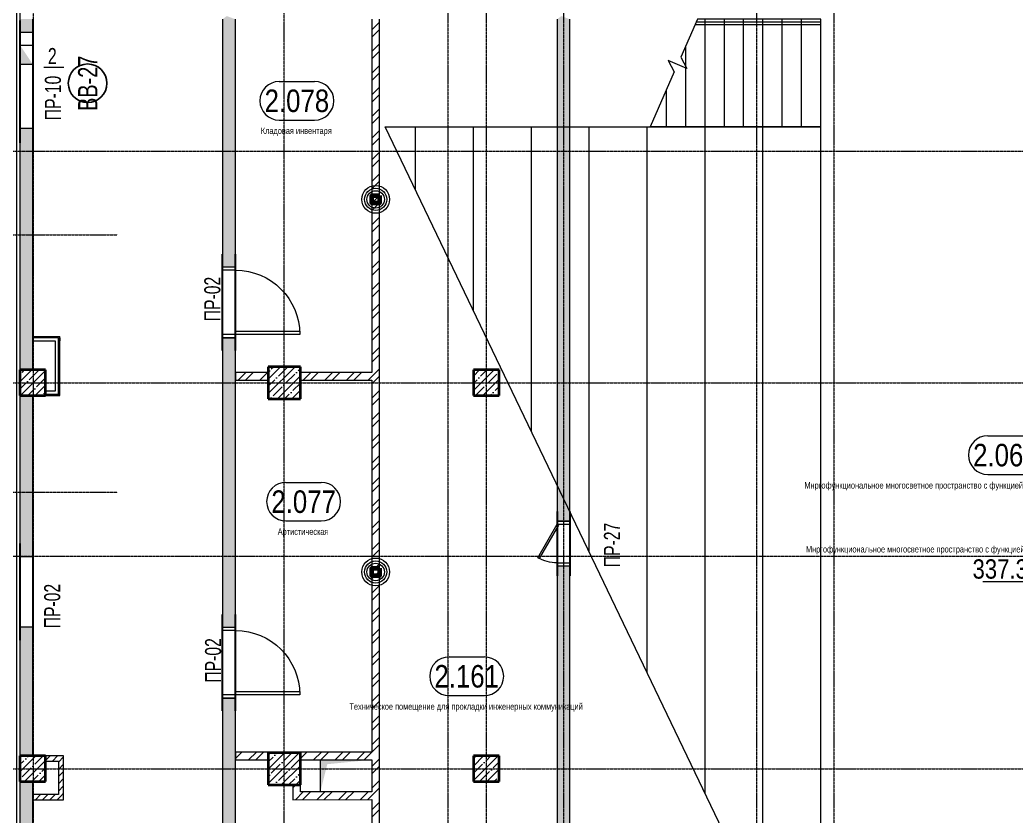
# Model space of a CAD drawing. Header units: millimetres. Extents: x -231292 to 573618, y -153144 to 564035.
# Drawn here: x 54733 to 70218, y 91395 to 103770 of the extents above; entities that cross this region are included whole.
import ezdxf
from ezdxf.enums import TextEntityAlignment as Align

# ---------------------------------------------------------------- set-up
doc = ezdxf.new("R2010")
doc.units = ezdxf.units.MM
doc.linetypes.add('CENTER2', pattern=[28.575, 19.05, -3.175, 3.175, -3.175])
doc.linetypes.add('HIDDEN2', pattern=[4.7625, 3.175, -1.5875])
doc.layers.get('0').update_dxf_attribs({"color": 250})
doc.layers.get('Defpoints').update_dxf_attribs({"color": 250})
for name, color, linetype, lineweight in [('A-AREA', 250, 'Continuous', 15), ('A-Wall-Open', 250, 'Continuous', 5), ('АР_Area', 250, 'Continuous', 5), ('АР_Витраж марка', 250, 'Continuous', 9), ('АР_Двери', 250, 'Continuous', 9), ('АР_Колонны', 250, 'Continuous', 35), ('АР_Отв. марка', 250, 'Continuous', 9), ('АР_площадь пом', 250, 'Continuous', 5), ('АР_Стены ГКЛ', 250, 'Continuous', 15), ('АР_Стены ЖБ', 250, 'Continuous', 35), ('АР_Стены кирпич', 250, 'Continuous', 20), ('АР_Стены ПЕНОблок', 250, 'Continuous', 20), ('АР_Ф_ЛК', 250, 'Continuous', 5), ('АР_Штриховка', 250, 'Continuous', 0), ('Двери кабины', 250, 'Continuous', 0), ('КМ_Фахверки', 250, 'Continuous', 80), ('ЛК_Открытая', 250, 'Continuous', 5), ('ОВ_Шахты', 250, 'Continuous', 5), ('РД_Оси_100', 250, 'Continuous', 0), ('СС_Отверстия', 250, 'Continuous', 9)]:
    doc.layers.add(name, color=color, linetype=linetype, lineweight=lineweight)
for name, color, linetype, lineweight, plot in [('АР_Делит', 250, 'Continuous', 0, False), ('РД_Проем', 250, 'Continuous', 0, False), ('РД_проем_инж перемыч_подсчет', 250, 'Continuous', 30, False)]:
    doc.layers.add(name, color=color, linetype=linetype, lineweight=lineweight, plot=plot)
doc.layers.add('РД_Перемычка инж проемов', color=250, linetype='Continuous')
doc.styles.add('Arial0', font='arial.ttf')
doc.styles.add('Arial_09', font='ARIALN.TTF', dxfattribs={"width": 0.9})
doc.styles.add('style1', font='ARIALN.TTF')
doc.styles.add('ккк', font='isocpeur.ttf', dxfattribs={"width": 0.85, "oblique": 15})
pattern_1 = [(95, (8883.4, 13229.69), (140.09465, 117.55338), [19.05, -209.55]), (40, (8883.4, 13229.69), (-160.01845, 110.17673), [15.24, -167.6406]), (145.45144, (8895.08, 13239.48), (-19.9238, 227.7301), [16.19, -178.09024]), (91.1842, (8847.48, 13265.6), (221.41024, 161.9534), [28.575, -314.325]), (141.63556, (8865.93, 13279.1), (-7.0866, 342.82676), [24.285, -267.1356]), (36.18415, (8847.48, 13265.6), (-7.0866, 342.8268), [22.86, -251.4597]), (66, (8874.42, 13274.59), (179.51998, 34.89515), [19.05, -209.55]), (11, (8874.42, 13274.59), (-86.53993, 173.9412), [15.24, -167.64]), (116.45145, (8889.38, 13277.5), (92.98005, 208.83634), [16.19, -178.08994]), (82.5, (8883.4, 13229.686), (-57.60547, 61.973414), [0, -165.608, 0, -170.18, 0, -168.275]), (52.5, (8883.4, 13229.69), (-23.58973, 118.087), [0, -97.028, 0, -161.798, 0, -64.135]), (12.5, (8843.35, 13189.634), (99.927863, 91.826196), [0, -63.5, 0, -198.12, 0, -262.89]), (2.5, (8825.39, 13171.67), (86.7639, 122.72239), [0, -82.55, 0, -131.572, 0, -186.69])]
pattern_2 = [(45, (8883.4, 13229.69), (-168.3798, 168.3798), []), (45, (8995.66, 13229.69), (-168.3798, 168.3798), [])]
pattern_3 = [(45, (8883.4, 13229.69), (-112.2532, 112.2532), []), (45, (8995.66, 13229.69), (-112.2532, 112.2532), [198.4375, -39.6875, 0, -39.6875])]
pattern_4 = [(45, (8883.4, 13229.69), (-56.1266, 56.1266), [])]

# ---------------------------------------------------------------- blocks, each defined once
blk = doc.blocks.new('СОШ_2200_АР_ОСИ_М100_28.05.24')
at = {"layer": 'АР_Делит', "linetype": 'CENTER2'}
for p, q in [((-5954.958, 87200), (47367.08, 87200)), ((-5954.958, 83200), (47367.08, 83200))]:
    blk.add_line(p, q, dxfattribs=at)
at = {"layer": 'РД_Оси_100', "linetype": 'CENTER2'}
for p, q in [((49960, -6155), (49960, 139938.679)), ((-5954.958, 88500), (119910, 88500)), ((-5954.958, 84900), (119910, 84900)), ((119910, 82200), (-5954.958, 82200)), ((-5954.958, 78900), (119910, 78900))]:
    blk.add_line(p, q, dxfattribs=at)
for points in [[(46060, -6163.105), (46060, 139538.679), (46130, 139938.679)], [(52500, 139938.679), (52500, -5755), (52358.276, -6155)], [(53100, 139938.679), (53100, -5755), (52949.266, -6155)], [(54300, 139938.679), (54300, -6155)], [(57300, 139938.679), (57300, -6155)], [(58500, 139938.679), (58500, -6155)]]:
    blk.add_lwpolyline(points, dxfattribs=at)
blk = doc.blocks.new('ЛК_открытая 1 эт 1500')
at = {"layer": 'АР_Ф_ЛК', "color": 5, "lineweight": 0}
for p, q in [((-920, 0), (-920, 2654)), ((-920, 2400), (-343, 2400)), ((-920, 2100), (338, 2100)), ((665, 0), (665, 1956)), ((705, 0), (705, 1938)), ((750, 0), (750, 1918)), ((-920, 1800), (750, 1800)), ((-920, 1500), (750, 1500)), ((-920, 1200), (750, 1200)), ((-920, 900), (750, 900)), ((-920, 600), (750, 600)), ((-920, 300), (750, 300)), ((-920, 0), (750, 0))]:
    blk.add_line(p, q, dxfattribs=at)
blk.add_lwpolyline([(750, 1918), (162, 2177), (-16, 2085), (111, 2371), (-67, 2278), (-920, 2654)], dxfattribs=at)
at = {"layer": 'АР_Ф_ЛК', "lineweight": 0}
blk.add_lwpolyline([(-85, 2071, 0, 150, 0), (-85, 1604, 0, 0, 0), (-85, 0, 0, 0, 0)], format="xyseb", dxfattribs=at)
blk = doc.blocks.new('otv')
at = {"linetype": 'Continuous'}
blk.add_lwpolyline([(0, -1), (0, 0), (1, 0), (1, -1)], close=True, dxfattribs=at)
blk.add_solid([(0, -1), (0, 0), (0.135, -0.137), (1, 0)], dxfattribs=at)
blk = doc.blocks.new('Ф_крпич 120')
at = {"layer": 'АР_Делит', "color": 1}
for radius in [216, 173, 136]:
    blk.add_circle((60, -60), radius, dxfattribs=at)
at = {"layer": 'КМ_Фахверки'}
blk.add_lwpolyline([(0, 0), (120, 0), (120, -120), (0, -120)], close=True, dxfattribs=at)
at = {"layer": 'КМ_Фахверки', "lineweight": 5}
blk.add_lwpolyline([(6, -6), (114, -6), (114, -114), (6, -114)], close=True, dxfattribs=at)
blk = doc.blocks.new('MOK-МаркаПом_овал_ареал')
for p, q in [((-2.75, 3), (2.75, 3)), ((-2.75, -3), (2.75, -3))]:
    blk.add_line(p, q)
for centre, radius, start, end in [((-2.75, 0), 3, 90, 270), ((2.75, 0), 3, 270, 90), ((-3.75, 0), 3.5, 0, 0.001)]:
    blk.add_arc(centre, radius, start, end)
at = {"color": 0, "style": 'style1'}
blk.add_attdef('АР-ПОМЕЩЕНИЕ:НОМЕР', text='', height=3.5, dxfattribs=at).set_placement((0, 0), align=Align.MIDDLE)
at = {"layer": 'Defpoints', "color": 2, "style": 'style1'}
blk.add_attdef('АР-ПОМЕЩЕНИЕ:НАИМЕНОВАНИЕ', text='', height=1, dxfattribs=at).set_placement((-0.09, -4.81), align=Align.MIDDLE)
blk = doc.blocks.new('MOK-МаркаПомещения1')
at = {"layer": 'A-AREA', "color": 0}
blk.add_line((-3.65, -1.94), (3.65, -1.94), dxfattribs=at)
at = {"layer": 'A-AREA', "color": 0, "style": 'style1'}
blk.add_attdef('АР-ПОМЕЩЕНИЕ:ПЛОЩАДЬ', text='', height=3, dxfattribs=at).set_placement((0, 0), align=Align.MIDDLE)
at = {"layer": 'Defpoints', "style": 'style1', "flags": 8}
blk.add_attdef('АР-ПОМЕЩЕНИЕ:НАИМЕНОВАНИЕ', text='', height=1, dxfattribs=at).set_placement((0, 2.96), align=Align.MIDDLE)
blk = doc.blocks.new('MOK-МаркаПроема инж.')
blk.add_line((-1.33, -1.75), (1.8, -1.75))
at = {"color": 0, "style": 'Arial0', "width": 0.7}
blk.add_attdef('АР-ПРОЕМ:Коробка', text='', height=2.5, dxfattribs=at).set_placement((0, 0), align=Align.MIDDLE)
blk = doc.blocks.new('MOK-МаркаПеремычки')
at = {"color": 0, "style": 'ккк', "oblique": 15, "width": 0.85}
blk.add_attdef('АР-ПРОЕМ:ПЕРЕМЫЧКА', text='', height=2.5, dxfattribs=at).set_placement((0, 0), align=Align.MIDDLE)
blk = doc.blocks.new('МаркаВитража1')
at = {"layer": 'Defpoints'}
blk.add_circle((0, 0), 3, dxfattribs=at)
at = {"color": 0, "linetype": 'ByBlock', "lineweight": -2, "style": 'Arial_09', "width": 0.9}
blk.add_attdef('АР-ОКНО:НАИМЕНОВАНИЕ', text='', height=3, dxfattribs=at).set_placement((0, 0), align=Align.MIDDLE)

msp = doc.modelspace()

# ---------------------------------------------------------------- hatches: boundary and pattern name
at = {"layer": 'АР_Стены ГКЛ', "linetype": 'Continuous', "lineweight": 0}
h = msp.add_hatch(dxfattribs=at)
h.set_pattern_fill('ANSI31', color=256, scale=15, angle=-360, style=0)
h.set_pattern_definition([(45, (8883.403, 13229.686), (-33.67596, 33.67596), [])])
h.paths.add_polyline_path([(54933.66, 98851.061), (54933.595, 98831.061), (55333.403, 98829.752), (55323.479, 98834.784), (55283.632, 98849.915)], flags=0)
h.paths.add_polyline_path([(55283.632, 98849.915), (55323.479, 98834.784), (55353.403, 98829.686), (55353.566, 98829.686), (55353.632, 98849.686)], flags=0)
h = msp.add_hatch(dxfattribs=at)
h.set_pattern_fill('ANSI31', color=256, scale=15, angle=-360, style=0)
h.set_pattern_definition([(45, (8883.403, 13229.686), (-33.67596, 33.67596), [])])
h.paths.add_polyline_path([(55353.403, 98829.686), (55323.479, 98834.784), (55333.403, 98829.752), (55333.403, 97949.686), (55353.403, 97929.686)], flags=0)
h = msp.add_hatch(dxfattribs=at)
h.set_pattern_fill('ANSI31', color=256, scale=15, style=0)
h.set_pattern_definition([(45, (8883.403, 13229.686), (-33.67596, 33.67596), [])])
h.paths.add_polyline_path([(55353.403, 97929.686), (55333.403, 97949.686), (55133.553, 97949.686), (55133.553, 97929.686)], flags=0)
at = {"layer": 'АР_Штриховка', "linetype": 'Continuous', "lineweight": 0}
h = msp.add_hatch(dxfattribs=at)
h.set_pattern_fill('AR-CONC', color=256, angle=-315, style=0)
h.set_pattern_definition([(95, (8883.4, 13229.69), (140.09465, 117.55338), [19.05, -209.55]), (40, (8883.4, 13229.69), (-160.01845, 110.17673), [15.24, -167.6406]), (145.45144, (8895.08, 13239.48), (-19.9238, 227.7301), [16.19, -178.09024]), (91.1842, (8847.48, 13265.6), (221.41024, 161.9534), [28.575, -314.325]), (141.63556, (8865.93, 13279.1), (-7.0866, 342.82676), [24.285, -267.1356]), (36.18415, (8847.48, 13265.6), (-7.0866, 342.8268), [22.86, -251.4597]), (66, (8874.42, 13274.59), (179.51998, 34.89515), [19.05, -209.55]), (11, (8874.42, 13274.59), (-86.53993, 173.9412), [15.24, -167.64]), (116.45145, (8889.38, 13277.5), (92.98005, 208.83634), [16.19, -178.08994]), (82.5, (8883.4, 13229.686), (-57.60547, 61.973414), [0, -165.608, 0, -170.18, 0, -168.275]), (52.5, (8883.4, 13229.69), (-23.58973, 118.087), [0, -97.028, 0, -161.798, 0, -64.135]), (12.5, (8843.35, 13189.634), (99.927863, 91.826196), [0, -63.5, 0, -198.12, 0, -262.89]), (2.5, (8825.39, 13171.67), (86.7639, 122.72239), [0, -82.55, 0, -131.572, 0, -186.69])])
h.paths.add_polyline_path([(54933.675, 103782.296), (54733.675, 103782.295), (54733.676, 103579.682), (54933.676, 103579.683)], flags=0)
h.paths.add_polyline_path([(54933.684, 102079.683), (54733.684, 102079.682), (54733.703, 98329.686), (54933.703, 98329.687)], flags=0)
h = msp.add_hatch(dxfattribs=at)
h.set_pattern_fill('AR-CONC', color=256, angle=-315, style=0)
h.set_pattern_definition(pattern_1)
h.paths.add_polyline_path([(58083.403, 103779.686), (57950.069, 103829.686), (57883.403, 103779.686), (57883.403, 99929.686), (58083.403, 99929.686)], flags=0)
h.paths.add_polyline_path([(58083.403, 98829.686), (57883.403, 98829.686), (57883.403, 94329.686), (58083.403, 94329.686)], flags=0)
h.paths.add_polyline_path([(58083.403, 93229.686), (57883.403, 93229.686), (57883.403, 87829.686), (58083.403, 87829.686)], flags=0)
h.paths.add_polyline_path([(58083.403, 86729.686), (57883.403, 86729.686), (57883.403, 86129.686), (58083.403, 86329.686)], flags=0)
h = msp.add_hatch(dxfattribs=at)
h.set_pattern_fill('ANSI32', color=256, scale=25, style=0)
h.set_pattern_definition([(45, (8883.4, 13229.69), (-168.3798, 168.3798), []), (45, (8995.66, 13229.69), (-168.3798, 168.3798), [])])
h.paths.add_polyline_path([(60203.403, 92389.686), (60233.403, 92309.686), (60323.403, 92269.686), (60323.403, 98169.686), (60233.403, 98209.686), (60203.403, 98169.686)], flags=0)
h.paths.add_polyline_path([(60203.403, 98289.686), (60233.403, 98209.686), (60323.403, 98169.686), (60323.403, 103779.686), (60203.403, 103779.686)], flags=0)
h.paths.add_polyline_path([(60203.403, 86329.686), (60323.403, 86329.686), (60323.403, 91651.063), (60233.403, 91690.963), (60203.403, 91650.929)], flags=0)
h.paths.add_polyline_path([(60203.403, 91770.929), (60233.403, 91690.963), (60323.403, 91651.063), (60323.403, 92269.686), (60233.403, 92309.686), (60203.403, 92269.686)], flags=0)
h = msp.add_hatch(dxfattribs=at)
h.set_pattern_fill('AR-CONC', color=256, angle=-315, style=0)
h.set_pattern_definition(pattern_1)
h.paths.add_polyline_path([(63283.403, 103779.686), (63150.069, 103829.686), (63083.403, 103779.686), (63083.403, 95979.686), (63283.403, 95979.686)], flags=0)
h.paths.add_polyline_path([(63283.403, 95279.686), (63083.403, 95279.686), (63083.403, 86329.686), (63150.069, 86279.686), (63283.403, 86329.686)], flags=0)
at = {"layer": 'АР_Штриховка', "linetype": 'Continuous', "lineweight": 5}
h = msp.add_hatch(dxfattribs=at)
h.set_pattern_fill('ANSI35', color=256, scale=25, style=0)
h.set_pattern_definition(pattern_3)
h.paths.add_polyline_path([(54733.553, 97929.686), (55133.553, 97929.686), (55133.553, 98329.686), (54733.553, 98329.686)], flags=0)
h = msp.add_hatch(dxfattribs=at)
h.set_pattern_fill('ANSI35', color=256, scale=25, style=0)
h.set_pattern_definition(pattern_3)
h.paths.add_polyline_path([(58593.403, 97879.686), (59093.403, 97879.686), (59093.403, 98379.686), (58593.403, 98379.686)], flags=0)
h = msp.add_hatch(dxfattribs=at)
h.set_pattern_fill('ANSI35', color=256, scale=25, style=0)
h.set_pattern_definition(pattern_3)
h.paths.add_polyline_path([(61783.403, 97929.686), (62183.403, 97929.686), (62183.403, 98329.686), (61783.403, 98329.686)], flags=0)
at = {"layer": 'АР_Штриховка', "linetype": 'Continuous', "lineweight": 0}
h = msp.add_hatch(dxfattribs=at)
h.set_pattern_fill('ANSI32', color=256, scale=25, style=0)
h.set_pattern_definition(pattern_2)
h.paths.add_polyline_path([(58083.403, 98289.686), (58083.403, 98169.686), (58593.403, 98169.686), (58593.403, 98289.686)], flags=0)
h = msp.add_hatch(dxfattribs=at)
h.set_pattern_fill('ANSI32', color=256, scale=25, style=0)
h.set_pattern_definition(pattern_2)
h.paths.add_polyline_path([(59093.403, 98289.686), (59093.403, 98169.686), (60203.403, 98169.686), (60233.403, 98209.686), (60203.403, 98289.686)], flags=0)
h = msp.add_hatch(dxfattribs=at)
h.set_pattern_fill('AR-CONC', color=256, angle=-315, style=0)
h.set_pattern_definition(pattern_1)
h.paths.add_polyline_path([(54933.728, 97929.686), (54733.728, 97929.686), (54733.728, 95429.682), (54933.728, 95429.682)], flags=0)
h.paths.add_polyline_path([(54933.728, 94329.682), (54733.728, 94329.682), (54733.728, 92329.686), (54933.728, 92329.686)], flags=0)
at = {"layer": 'АР_Штриховка', "linetype": 'Continuous', "lineweight": 5}
h = msp.add_hatch(dxfattribs=at)
h.set_pattern_fill('ANSI35', color=256, scale=25, style=0)
h.set_pattern_definition(pattern_3)
h.paths.add_polyline_path([(54733.553, 91929.686), (55133.553, 91929.686), (55133.553, 92329.686), (54733.553, 92329.686)], flags=0)
at = {"layer": 'АР_Штриховка', "linetype": 'Continuous', "lineweight": 0, "ltscale": 0.5}
h = msp.add_hatch(dxfattribs=at)
h.set_pattern_fill('ANSI31', color=256, scale=25, angle=-360, style=0)
h.set_pattern_definition(pattern_4)
h.paths.add_polyline_path([(55333.403, 92249.686), (55413.403, 92329.686), (55133.553, 92329.686), (55133.553, 92249.686)], flags=0)
h = msp.add_hatch(dxfattribs=at)
h.set_pattern_fill('ANSI31', color=256, scale=25, style=0)
h.set_pattern_definition([(45, (8883.4, 13229.69), (-56.1266, 56.1266), [])])
h.paths.add_polyline_path([(55333.403, 91729.789), (55413.403, 91649.789), (55413.403, 92329.686), (55333.403, 92249.686)], flags=0)
at = {"layer": 'АР_Штриховка', "linetype": 'Continuous', "lineweight": 0}
h = msp.add_hatch(dxfattribs=at)
h.set_pattern_fill('ANSI32', color=256, scale=25, style=0)
h.set_pattern_definition(pattern_2)
h.paths.add_polyline_path([(58083.403, 92389.686), (58083.403, 92269.686), (58593.403, 92269.686), (58593.403, 92389.686)], flags=0)
at = {"layer": 'АР_Штриховка', "linetype": 'Continuous', "lineweight": 5}
h = msp.add_hatch(dxfattribs=at)
h.set_pattern_fill('ANSI35', color=256, scale=25, style=0)
h.set_pattern_definition(pattern_3)
h.paths.add_polyline_path([(58593.403, 91879.686), (59093.403, 91879.686), (59093.403, 92379.686), (58593.403, 92379.686)], flags=0)
at = {"layer": 'АР_Штриховка', "linetype": 'Continuous', "lineweight": 0}
h = msp.add_hatch(dxfattribs=at)
h.set_pattern_fill('ANSI32', color=256, scale=25, style=0)
h.set_pattern_definition(pattern_2)
h.paths.add_polyline_path([(59093.403, 92389.686), (59093.403, 92269.686), (60203.403, 92269.686), (60233.403, 92309.686), (60203.403, 92389.686)], flags=0)
at = {"layer": 'АР_Штриховка', "linetype": 'Continuous', "lineweight": 5}
h = msp.add_hatch(dxfattribs=at)
h.set_pattern_fill('ANSI35', color=256, scale=25, style=0)
h.set_pattern_definition(pattern_3)
h.paths.add_polyline_path([(61783.403, 91929.686), (62183.403, 91929.686), (62183.403, 92329.686), (61783.403, 92329.686)], flags=0)
at = {"layer": 'АР_Штриховка', "linetype": 'Continuous', "lineweight": 0}
h = msp.add_hatch(dxfattribs=at)
h.set_pattern_fill('AR-CONC', color=256, angle=-315, style=0)
h.set_pattern_definition([(95, (8883.4, 13229.69), (140.09465, 117.55338), [19.05, -209.55]), (40, (8883.4, 13229.69), (-160.01845, 110.17673), [15.24, -167.6406]), (145.45144, (8895.08, 13239.48), (-19.9238, 227.7301), [16.19, -178.09024]), (91.1842, (8847.48, 13265.6), (221.41024, 161.9534), [28.575, -314.325]), (141.63556, (8865.93, 13279.1), (-7.0866, 342.8268), [24.285, -267.1356]), (36.18415, (8847.48, 13265.6), (-7.0866, 342.8268), [22.86, -251.4597]), (66, (8874.42, 13274.59), (179.51998, 34.89515), [19.05, -209.55]), (11, (8874.42, 13274.59), (-86.53993, 173.9412), [15.24, -167.64]), (116.45145, (8889.38, 13277.5), (92.98005, 208.83634), [16.19, -178.08994]), (82.5, (8883.4, 13229.686), (-57.60547, 61.973414), [0, -165.608, 0, -170.18, 0, -168.275]), (52.5, (8883.4, 13229.69), (-23.58973, 118.087), [0, -97.028, 0, -161.798, 0, -64.135]), (12.5, (8843.35, 13189.634), (99.927863, 91.826196), [0, -63.5, 0, -198.12, 0, -262.89]), (2.5, (8825.39, 13171.67), (86.7639, 122.7224), [0, -82.55, 0, -131.572, 0, -186.69])])
h.paths.add_polyline_path([(54933.628, 91929.691), (54733.628, 91929.686), (54733.759, 86329.686), (54933.759, 86329.691)], flags=0)
h = msp.add_hatch(dxfattribs=at)
h.set_pattern_fill('ANSI32', color=256, scale=25, style=0)
h.set_pattern_definition([(45, (8883.4, 13229.69), (-168.3798, 168.3798), []), (45, (8995.66, 13229.69), (-168.3798, 168.3798), [])])
h.paths.add_polyline_path([(58973.403, 91649.552), (59093.403, 91769.686), (59093.403, 91879.69), (58973.403, 91879.69)], flags=0)
at = {"layer": 'АР_Штриховка', "linetype": 'Continuous', "lineweight": 0, "ltscale": 0.5}
h = msp.add_hatch(dxfattribs=at)
h.set_pattern_fill('ANSI31', color=256, scale=25, angle=-360, style=0)
h.set_pattern_definition(pattern_4)
h.paths.add_polyline_path([(55413.403, 91649.789), (55333.403, 91729.789), (54933.547, 91729.789), (54933.547, 91649.789)], flags=0)
at = {"layer": 'АР_Штриховка', "linetype": 'Continuous', "lineweight": 0}
h = msp.add_hatch(dxfattribs=at)
h.set_pattern_fill('ANSI32', color=256, scale=25, style=0)
h.set_pattern_definition([(45, (8883.4, 13229.69), (-168.3798, 168.3798), []), (45, (8995.66, 13229.69), (-168.3798, 168.3798), [])])
h.paths.add_polyline_path([(59093.403, 91769.686), (58973.403, 91649.552), (60203.403, 91650.929), (60233.403, 91690.963), (60203.403, 91770.929)], flags=0)
at = {"layer": 'СС_Отверстия', "linetype": 'Continuous', "lineweight": 5}
for points in [[(54733.677, 103379.686), (54733.678, 103079.686), (54833.678, 103229.687)], [(54733.678, 103079.686), (54933.678, 103079.687), (54833.678, 103229.687)]]:
    msp.add_hatch(color=256, dxfattribs=at).paths.add_polyline_path(points, flags=0)

# ---------------------------------------------------------------- linework, layer by layer
at = {"layer": 'A-Wall-Open', "linetype": 'Continuous', "lineweight": 5}
for p, q in [((54733.676, 103529.682), (54733.683, 102129.687)), ((54933.676, 103529.683), (54933.683, 102129.688)), ((63083.403, 95979.686), (63083.403, 95279.686)), ((63283.403, 95979.686), (63283.403, 95279.686)), ((54733.728, 95429.682), (54733.728, 94329.686)), ((54933.728, 95429.682), (54933.728, 94329.686))]:
    msp.add_line(p, q, dxfattribs=at)
at = {"layer": 'АР_Двери', "linetype": 'Continuous', "lineweight": 9}
for points in [[(57883.403, 99879.686), (57883.403, 99929.686), (58083.403, 99929.686), (58083.403, 99879.686)], [(57883.403, 98879.686), (57883.403, 98829.686), (58083.403, 98829.686), (58083.403, 98879.686)], [(58083.403, 98879.686), (58083.403, 98929.686), (59083.403, 98929.686), (59083.403, 98879.686)], [(57883.403, 94279.686), (57883.403, 94329.686), (58083.403, 94329.686), (58083.403, 94279.686)], [(57883.403, 93279.686), (57883.403, 93229.686), (58083.403, 93229.686), (58083.403, 93279.686)], [(58083.403, 93279.686), (58083.403, 93329.686), (59083.403, 93329.686), (59083.403, 93279.686)]]:
    msp.add_lwpolyline(points, close=True, dxfattribs=at)
at = {"layer": 'АР_Двери', "linetype": 'Continuous', "lineweight": 9, "extrusion": (0, 0, -1)}
for centre in [(-58083.403, 98879.686), (-58083.403, 93279.686)]:
    msp.add_arc(centre, 1000, 90, 180, dxfattribs=at)
at = {"layer": 'АР_Колонны', "linetype": 'HIDDEN2', "lineweight": 25}
for p, q in [((54733.553, 98329.686), (55133.553, 98329.686)), ((54733.553, 97929.686), (54733.553, 98329.686)), ((55133.553, 98329.686), (55133.553, 97929.686)), ((58593.403, 98379.686), (59093.403, 98379.686)), ((58593.403, 97879.686), (58593.403, 98379.686)), ((59093.403, 98379.686), (59093.403, 97879.686)), ((61783.403, 98329.686), (62183.403, 98329.686)), ((61783.403, 97929.686), (61783.403, 98329.686)), ((62183.403, 98329.686), (62183.403, 97929.686)), ((55133.553, 97929.686), (54733.553, 97929.686)), ((59093.403, 97879.686), (58593.403, 97879.686)), ((62183.403, 97929.686), (61783.403, 97929.686)), ((54733.553, 92329.686), (55133.553, 92329.686)), ((54733.553, 91929.686), (54733.553, 92329.686)), ((55133.553, 92329.686), (55133.553, 91929.686)), ((58593.403, 92379.686), (59093.403, 92379.686)), ((58593.403, 91879.686), (58593.403, 92379.686)), ((59093.403, 92379.686), (59093.403, 91879.686)), ((61783.403, 92329.686), (62183.403, 92329.686)), ((61783.403, 91929.686), (61783.403, 92329.686)), ((62183.403, 92329.686), (62183.403, 91929.686)), ((55133.553, 91929.686), (54733.553, 91929.686)), ((59093.403, 91879.686), (58593.403, 91879.686)), ((62183.403, 91929.686), (61783.403, 91929.686))]:
    msp.add_line(p, q, dxfattribs=at)
at = {"layer": 'АР_Колонны', "linetype": 'Continuous', "lineweight": 35}
for p, q in [((54733.553, 98329.686), (55133.553, 98329.686)), ((54733.553, 97929.686), (54733.553, 98329.686)), ((55133.553, 97929.686), (55133.553, 98329.686)), ((58593.403, 98379.686), (59093.403, 98379.686)), ((58593.403, 97879.686), (58593.403, 98379.686)), ((59093.403, 97879.686), (59093.403, 98379.686)), ((61783.403, 98329.686), (62183.403, 98329.686)), ((61783.403, 97929.686), (61783.403, 98329.686)), ((62183.403, 97929.686), (62183.403, 98329.686)), ((54733.553, 97929.686), (55133.553, 97929.686)), ((58593.403, 97879.686), (59093.403, 97879.686)), ((58593.403, 97879.686), (59093.403, 97879.686)), ((61783.403, 97929.686), (62183.403, 97929.686)), ((54733.553, 92329.686), (55133.553, 92329.686)), ((54733.553, 91929.686), (54733.553, 92329.686)), ((55133.553, 91929.686), (55133.553, 92329.686)), ((58593.403, 92379.686), (59093.403, 92379.686)), ((58593.403, 91879.686), (58593.403, 92379.686)), ((59093.403, 91879.686), (59093.403, 92379.686)), ((61783.403, 92329.686), (62183.403, 92329.686)), ((61783.403, 91929.686), (61783.403, 92329.686)), ((62183.403, 91929.686), (62183.403, 92329.686)), ((54733.553, 91929.686), (55133.553, 91929.686)), ((58593.403, 91879.686), (59093.403, 91879.686)), ((58593.403, 91879.686), (59093.403, 91879.686)), ((61783.403, 91929.686), (62183.403, 91929.686))]:
    msp.add_line(p, q, dxfattribs=at)
at = {"layer": 'АР_Колонны', "lineweight": 9}
msp.add_lwpolyline([(54733.627, 113829.686), (54733.779, 81804.689), (54683.555, 81804.689), (54683.403, 113829.686)], close=True, dxfattribs=at)
at = {"layer": 'АР_Стены ГКЛ', "linetype": 'Continuous', "lineweight": 5}
for p, q in [((54933.595, 98831.061), (54933.431, 98781.061)), ((54933.66, 98851.061), (54933.595, 98831.061)), ((54933.595, 98831.061), (55333.403, 98829.752)), ((54933.595, 98831.061), (55333.403, 98829.752)), ((54933.66, 98851.061), (55353.632, 98849.686)), ((55333.403, 98779.752), (55333.403, 98829.752)), ((55333.403, 98829.752), (55333.403, 97949.686)), ((55353.566, 98829.686), (55353.403, 98829.686)), ((55353.403, 98829.686), (55353.403, 98779.686)), ((55353.403, 98779.686), (55353.566, 98829.686)), ((55353.403, 98829.686), (55353.566, 98829.686)), ((55353.403, 97929.686), (55353.403, 98829.686)), ((55353.566, 98829.686), (55353.632, 98849.686)), ((54933.431, 98781.061), (55283.403, 98779.915)), ((55283.403, 98779.915), (55283.403, 97999.686)), ((55333.403, 97949.686), (55333.403, 98779.752)), ((55283.403, 97999.686), (55133.553, 97999.686)), ((55133.553, 97999.686), (55133.553, 97949.686)), ((55133.553, 97949.686), (55333.403, 97949.686)), ((55333.403, 97949.686), (55133.553, 97949.686)), ((55133.553, 97949.686), (55133.553, 97929.686)), ((55133.553, 97929.686), (55353.403, 97929.686))]:
    msp.add_line(p, q, dxfattribs=at)
at = {"layer": 'АР_Стены ЖБ', "linetype": 'Continuous', "lineweight": 40}
for p, q in [((55133.553, 98329.686), (54733.553, 98329.686)), ((54733.553, 98329.686), (54733.553, 97929.686)), ((55133.553, 97929.686), (55133.553, 98329.686)), ((59093.403, 98379.686), (58593.403, 98379.686)), ((58593.403, 98379.686), (58593.403, 97879.686)), ((59093.403, 97879.686), (59093.403, 98379.686)), ((62183.403, 98329.686), (61783.403, 98329.686)), ((61783.403, 98329.686), (61783.403, 97929.686)), ((62183.403, 97929.686), (62183.403, 98329.686)), ((54733.553, 97929.686), (55133.553, 97929.686)), ((58593.403, 97879.686), (59093.403, 97879.686)), ((61783.403, 97929.686), (62183.403, 97929.686)), ((55133.553, 92329.686), (54733.553, 92329.686)), ((54733.553, 92329.686), (54733.553, 91929.686)), ((55133.553, 91929.686), (55133.553, 92329.686)), ((59093.403, 92379.686), (58593.403, 92379.686)), ((58593.403, 92379.686), (58593.403, 91879.686)), ((59093.403, 91879.686), (59093.403, 92379.686)), ((62183.403, 92329.686), (61783.403, 92329.686)), ((61783.403, 92329.686), (61783.403, 91929.686)), ((62183.403, 91929.686), (62183.403, 92329.686)), ((54733.553, 91929.686), (55133.553, 91929.686)), ((58593.403, 91879.686), (59093.403, 91879.686)), ((61783.403, 91929.686), (62183.403, 91929.686))]:
    msp.add_line(p, q, dxfattribs=at)
at = {"layer": 'АР_Стены кирпич', "linetype": 'Continuous', "lineweight": 20}
for p, q in [((60203.403, 103779.686), (60203.403, 98289.686)), ((60323.403, 86329.686), (60323.403, 103779.686)), ((58083.403, 98289.686), (58083.403, 98169.686)), ((58593.403, 98289.686), (58083.403, 98289.686)), ((58593.403, 98169.686), (58593.403, 98289.686)), ((59093.403, 98289.686), (59093.403, 98169.686)), ((60203.403, 98289.686), (59093.403, 98289.686)), ((58083.403, 98169.686), (58593.403, 98169.686)), ((59093.403, 98169.686), (60203.403, 98169.686)), ((60203.403, 98169.686), (60203.403, 92389.686)), ((58083.403, 92389.686), (58083.403, 92269.686)), ((58593.403, 92389.686), (58083.403, 92389.686)), ((58593.403, 92269.686), (58593.403, 92389.686)), ((59093.403, 92389.686), (59093.403, 92269.686)), ((60203.403, 92389.686), (59093.403, 92389.686)), ((58083.403, 92269.686), (58593.403, 92269.686)), ((59093.403, 92269.686), (60203.403, 92269.686)), ((60203.403, 92269.686), (60203.403, 91770.929)), ((59093.403, 91879.69), (58973.403, 91879.69)), ((58973.403, 91879.69), (58973.403, 91649.552)), ((59093.403, 91769.686), (59093.403, 91879.69)), ((60203.403, 91770.929), (59093.403, 91769.686)), ((58973.403, 91649.552), (60203.403, 91650.929)), ((60203.403, 91650.929), (60203.403, 86329.686))]:
    msp.add_line(p, q, dxfattribs=at)
at = {"layer": 'АР_Стены ПЕНОблок', "linetype": 'Continuous', "lineweight": 20}
for p, q in [((54733.675, 103782.295), (54733.676, 103579.682)), ((54933.676, 103579.683), (54933.675, 103782.296)), ((57883.403, 103779.686), (57883.403, 99929.686)), ((58083.403, 99929.686), (58083.403, 103779.686)), ((63083.403, 103779.686), (63083.403, 95979.686)), ((63283.403, 95979.686), (63283.403, 103779.686)), ((54733.676, 103579.682), (54933.676, 103579.683)), ((54933.684, 102079.683), (54733.684, 102079.682)), ((54733.684, 102079.682), (54733.703, 98329.686)), ((54933.703, 98329.687), (54933.684, 102079.683)), ((57883.403, 99929.686), (58083.403, 99929.686)), ((58083.403, 98829.686), (57883.403, 98829.686)), ((57883.403, 98829.686), (57883.403, 94329.686)), ((58083.403, 94329.686), (58083.403, 98829.686)), ((54733.703, 98329.686), (54933.703, 98329.687)), ((54933.728, 97929.686), (54733.728, 97929.686)), ((54733.728, 97929.686), (54733.728, 95429.682)), ((54933.728, 95429.682), (54933.728, 97929.686)), ((63083.403, 95979.686), (63283.403, 95979.686)), ((54733.728, 95429.682), (54933.728, 95429.682)), ((63283.403, 95279.686), (63083.403, 95279.686)), ((63083.403, 95279.686), (63083.403, 86329.686)), ((63283.403, 86329.686), (63283.403, 95279.686)), ((54933.728, 94329.682), (54733.728, 94329.682)), ((54733.728, 94329.682), (54733.728, 92329.686)), ((54933.728, 92329.686), (54933.728, 94329.682)), ((57883.403, 94329.686), (58083.403, 94329.686)), ((58083.403, 93229.686), (57883.403, 93229.686)), ((57883.403, 93229.686), (57883.403, 87829.686)), ((58083.403, 87829.686), (58083.403, 93229.686)), ((54733.728, 92329.686), (54933.728, 92329.686)), ((55413.403, 92329.686), (55133.553, 92329.686)), ((55133.553, 92329.686), (55133.553, 92249.686)), ((55413.403, 91649.789), (55413.403, 92329.686)), ((55133.553, 92249.686), (55333.403, 92249.686)), ((55333.403, 92249.686), (55333.403, 91729.789)), ((54933.628, 91929.691), (54733.628, 91929.686)), ((54733.628, 91929.686), (54733.759, 86329.686)), ((54933.759, 86329.691), (54933.628, 91929.691)), ((55333.403, 91729.789), (54933.547, 91729.789)), ((54933.547, 91729.789), (54933.547, 91649.789)), ((54933.547, 91649.789), (55413.403, 91649.789))]:
    msp.add_line(p, q, dxfattribs=at)
at = {"layer": 'Двери кабины', "linetype": 'Continuous', "lineweight": 0}
for points in [[(63083.403, 95929.686), (63105.053, 95917.186), (62805.053, 95397.571), (62783.403, 95410.071)], [(63283.403, 95929.686), (63283.403, 95979.686), (63083.403, 95979.686), (63083.403, 95929.686)], [(63283.403, 95329.686), (63283.403, 95279.686), (63083.403, 95279.686), (63083.403, 95329.686)]]:
    msp.add_lwpolyline(points, close=True, dxfattribs=at)
at = {"layer": 'Двери кабины', "linetype": 'Continuous', "lineweight": 0, "extrusion": (0, 0, -1)}
msp.add_arc((-63083.403, 95929.686), 600, 270, 300, dxfattribs=at)
at = {"layer": 'ЛК_Открытая', "lineweight": 0}
for p, q in [((67183.403, 87999.686), (60409.046, 102109.686)), ((60409.046, 102109.686), (67183.403, 102109.686)), ((60883.403, 101140.08), (60883.403, 102109.686)), ((61783.403, 99252.468), (61783.403, 102109.686)), ((62683.403, 97372.532), (62683.403, 102109.686)), ((63583.403, 95497.962), (63583.403, 102109.686)), ((64483.403, 93623.393), (64483.403, 102109.686)), ((65383.403, 91748.824), (65383.403, 102109.686)), ((66283.403, 89874.255), (66283.403, 102109.686)), ((67183.403, 87999.686), (67183.403, 102109.686))]:
    msp.add_line(p, q, dxfattribs=at)
at = {"layer": 'РД_Проем', "linetype": 'Continuous', "lineweight": 0}
for p, q in [((54733.684, 102079.682), (54733.676, 103579.682)), ((54933.684, 102079.683), (54933.676, 103579.683)), ((57883.403, 98829.686), (57883.403, 99929.686)), ((58083.403, 98829.686), (58083.403, 99929.686)), ((63083.403, 95279.686), (63083.403, 95979.686)), ((63283.403, 95279.686), (63283.403, 95979.686)), ((54733.728, 94329.682), (54733.728, 95429.682)), ((54933.728, 94329.682), (54933.728, 95429.682)), ((57883.403, 93229.686), (57883.403, 94329.686)), ((58083.403, 93229.686), (58083.403, 94329.686))]:
    msp.add_line(p, q, dxfattribs=at)
at = {"layer": 'РД_проем_инж перемыч_подсчет', "linetype": 'Continuous', "lineweight": 30}
for p, q in [((54733.675, 103759.682), (54733.685, 101859.682)), ((54933.675, 103759.683), (54933.685, 101859.683)), ((57883.403, 98629.686), (57883.403, 100129.686)), ((58083.403, 98629.686), (58083.403, 100129.686)), ((63083.403, 96129.686), (63083.403, 95129.686)), ((63283.403, 96129.686), (63283.403, 95129.686)), ((54733.728, 95629.682), (54733.728, 94129.682)), ((54933.728, 95629.682), (54933.728, 94129.682)), ((57883.403, 93029.686), (57883.403, 94529.686)), ((58083.403, 93029.686), (58083.403, 94529.686))]:
    msp.add_line(p, q, dxfattribs=at)
at = {"layer": 'СС_Отверстия', "linetype": 'Continuous', "lineweight": 9}
for p, q in [((54733.677, 103379.686), (54933.677, 103379.687)), ((54733.678, 103079.686), (54733.677, 103379.686)), ((54933.678, 103079.687), (54933.677, 103379.687)), ((54733.678, 103079.686), (54933.678, 103079.687))]:
    msp.add_line(p, q, dxfattribs=at)

# ---------------------------------------------------------------- block references
at = {"layer": 'АР_Area', "linetype": 'Continuous', "lineweight": 5, "xscale": 100, "yscale": 100, "zscale": 100}
for p, values in [((59038.71, 102512.703), {'АР-ПОМЕЩЕНИЕ:НОМЕР': '2.078', 'АР-ПОМЕЩЕНИЕ:НАИМЕНОВАНИЕ': 'Кладовая инвентаря'}), ((70052.353, 97005.603), {'АР-ПОМЕЩЕНИЕ:НОМЕР': '2.068', 'АР-ПОМЕЩЕНИЕ:НАИМЕНОВАНИЕ': 'Мнргофункциональное многосветное пространство с функцией актового зала на 250 мест с эстрадой в уровне пола'}), ((59143.308, 96281.978), {'АР-ПОМЕЩЕНИЕ:НОМЕР': '2.077', 'АР-ПОМЕЩЕНИЕ:НАИМЕНОВАНИЕ': 'Артистическая'}), ((61678.397, 93567.643), {'АР-ПОМЕЩЕНИЕ:НОМЕР': '2.161', 'АР-ПОМЕЩЕНИЕ:НАИМЕНОВАНИЕ': 'Техническое помещение для прокладки инженерных коммуникаций'})]:
    msp.add_blockref('MOK-МаркаПом_овал_ареал', p, dxfattribs=at).add_auto_attribs(values)
at = {"layer": 'АР_Витраж марка', "linetype": 'Continuous', "lineweight": 9, "xscale": 100, "yscale": 100, "zscale": 100, "rotation": 89.99999975686502}
msp.add_blockref('МаркаВитража1', (55785.347, 102784.705), dxfattribs=at).add_auto_attribs({'АР-ОКНО:НАИМЕНОВАНИЕ': 'ВВ-27'})
at = {"layer": 'АР_Отв. марка', "linetype": 'Continuous', "lineweight": 9, "xscale": 100, "yscale": 100, "zscale": 100}
msp.add_blockref('MOK-МаркаПроема инж.', (55236.418, 103210.248, 580), dxfattribs=at).add_auto_attribs({'АР-ПРОЕМ:Коробка': '2'})
at = {"layer": 'АР_площадь пом', "linetype": 'Continuous', "lineweight": 5}
ref = msp.add_blockref('MOK-МаркаПомещения1', (70067.177, 95235.581), dxfattribs=dict(at, xscale=100, yscale=100, zscale=100))
ref.add_attrib('АР-ПОМЕЩЕНИЕ:НАИМЕНОВАНИЕ', 'Мнргофункциональное многосветное пространство с функцией актового зала на 250 мест с эстрадой в уровне пола', dxfattribs={"layer": 'Defpoints', "height": 100, "style": 'style1'}).set_placement((70067.177, 95531.143), align=Align.MIDDLE)
ref.add_attrib('АР-ПОМЕЩЕНИЕ:ПЛОЩАДЬ', '337.37', dxfattribs={"layer": 'A-AREA', "color": 0, "height": 300, "style": 'style1'}).set_placement((70067.177, 95235.581), align=Align.MIDDLE)
at = {"layer": 'КМ_Фахверки', "rotation": 270}
for p in [(60323.403, 101039.686), (60322.755, 95249.686)]:
    msp.add_blockref('Ф_крпич 120', p, dxfattribs=at)
at = {"layer": 'ЛК_Открытая', "rotation": 89.99999999999999}
msp.add_blockref('ЛК_открытая 1 эт 1500', (67183.403, 103029.686), dxfattribs=at)
at = {"layer": 'ОВ_Шахты', "xscale": 800, "yscale": 500}
msp.add_blockref('otv', (59403.403, 92269.686), dxfattribs=at)
at = {"layer": 'РД_Оси_100'}
msp.add_blockref('СОШ_2200_АР_ОСИ_М100_28.05.24', (8883.403, 13229.686), dxfattribs=at)
at = {"layer": 'РД_Перемычка инж проемов', "linetype": 'Continuous', "lineweight": -3}
ref = msp.add_blockref('MOK-МаркаПеремычки', (55245.766, 102556.337, 200), dxfattribs=dict(at, xscale=100, yscale=100, zscale=100, rotation=89.99999999999999))
ref.add_attrib('АР-ПРОЕМ:ПЕРЕМЫЧКА', 'ПР-10', dxfattribs={"layer": '0', "color": 0, "height": 250, "rotation": 90, "style": 'Arial0', "width": 0.7}).set_placement((55245.766, 102556.337, 200), align=Align.MIDDLE)
ref = msp.add_blockref('MOK-МаркаПеремычки', (57724.096, 99431.343, 200), dxfattribs=dict(at, xscale=100, yscale=100, zscale=100, rotation=89.99999999999997))
ref.add_attrib('АР-ПРОЕМ:ПЕРЕМЫЧКА', 'ПР-02', dxfattribs={"layer": '0', "color": 0, "height": 250, "rotation": 90, "style": 'Arial0', "width": 0.7}).set_placement((57724.096, 99431.343, 200), align=Align.MIDDLE)
ref = msp.add_blockref('MOK-МаркаПеремычки', (63934.33, 95608.364, 200), dxfattribs=dict(at, xscale=100, yscale=100, zscale=100, rotation=89.99999999999999))
ref.add_attrib('АР-ПРОЕМ:ПЕРЕМЫЧКА', 'ПР-27', dxfattribs={"layer": '0', "color": 0, "height": 250, "rotation": 90, "style": 'Arial0', "width": 0.7}).set_placement((63934.33, 95608.364, 200), align=Align.MIDDLE)
ref = msp.add_blockref('MOK-МаркаПеремычки', (55235.117, 94658.566, 200), dxfattribs=dict(at, xscale=100, yscale=100, zscale=100, rotation=89.99999999999997))
ref.add_attrib('АР-ПРОЕМ:ПЕРЕМЫЧКА', 'ПР-02', dxfattribs={"layer": '0', "color": 0, "height": 250, "rotation": 90, "style": 'Arial0', "width": 0.7}).set_placement((55235.117, 94658.566, 200), align=Align.MIDDLE)
ref = msp.add_blockref('MOK-МаркаПеремычки', (57735.729, 93814.257), dxfattribs=dict(at, xscale=100, yscale=100, zscale=100, rotation=89.99999999999997))
ref.add_attrib('АР-ПРОЕМ:ПЕРЕМЫЧКА', 'ПР-02', dxfattribs={"layer": '0', "color": 0, "height": 250, "rotation": 90, "style": 'Arial0', "width": 0.7}).set_placement((57735.729, 93814.257), align=Align.MIDDLE)

doc.saveas('drawing.dxf')
